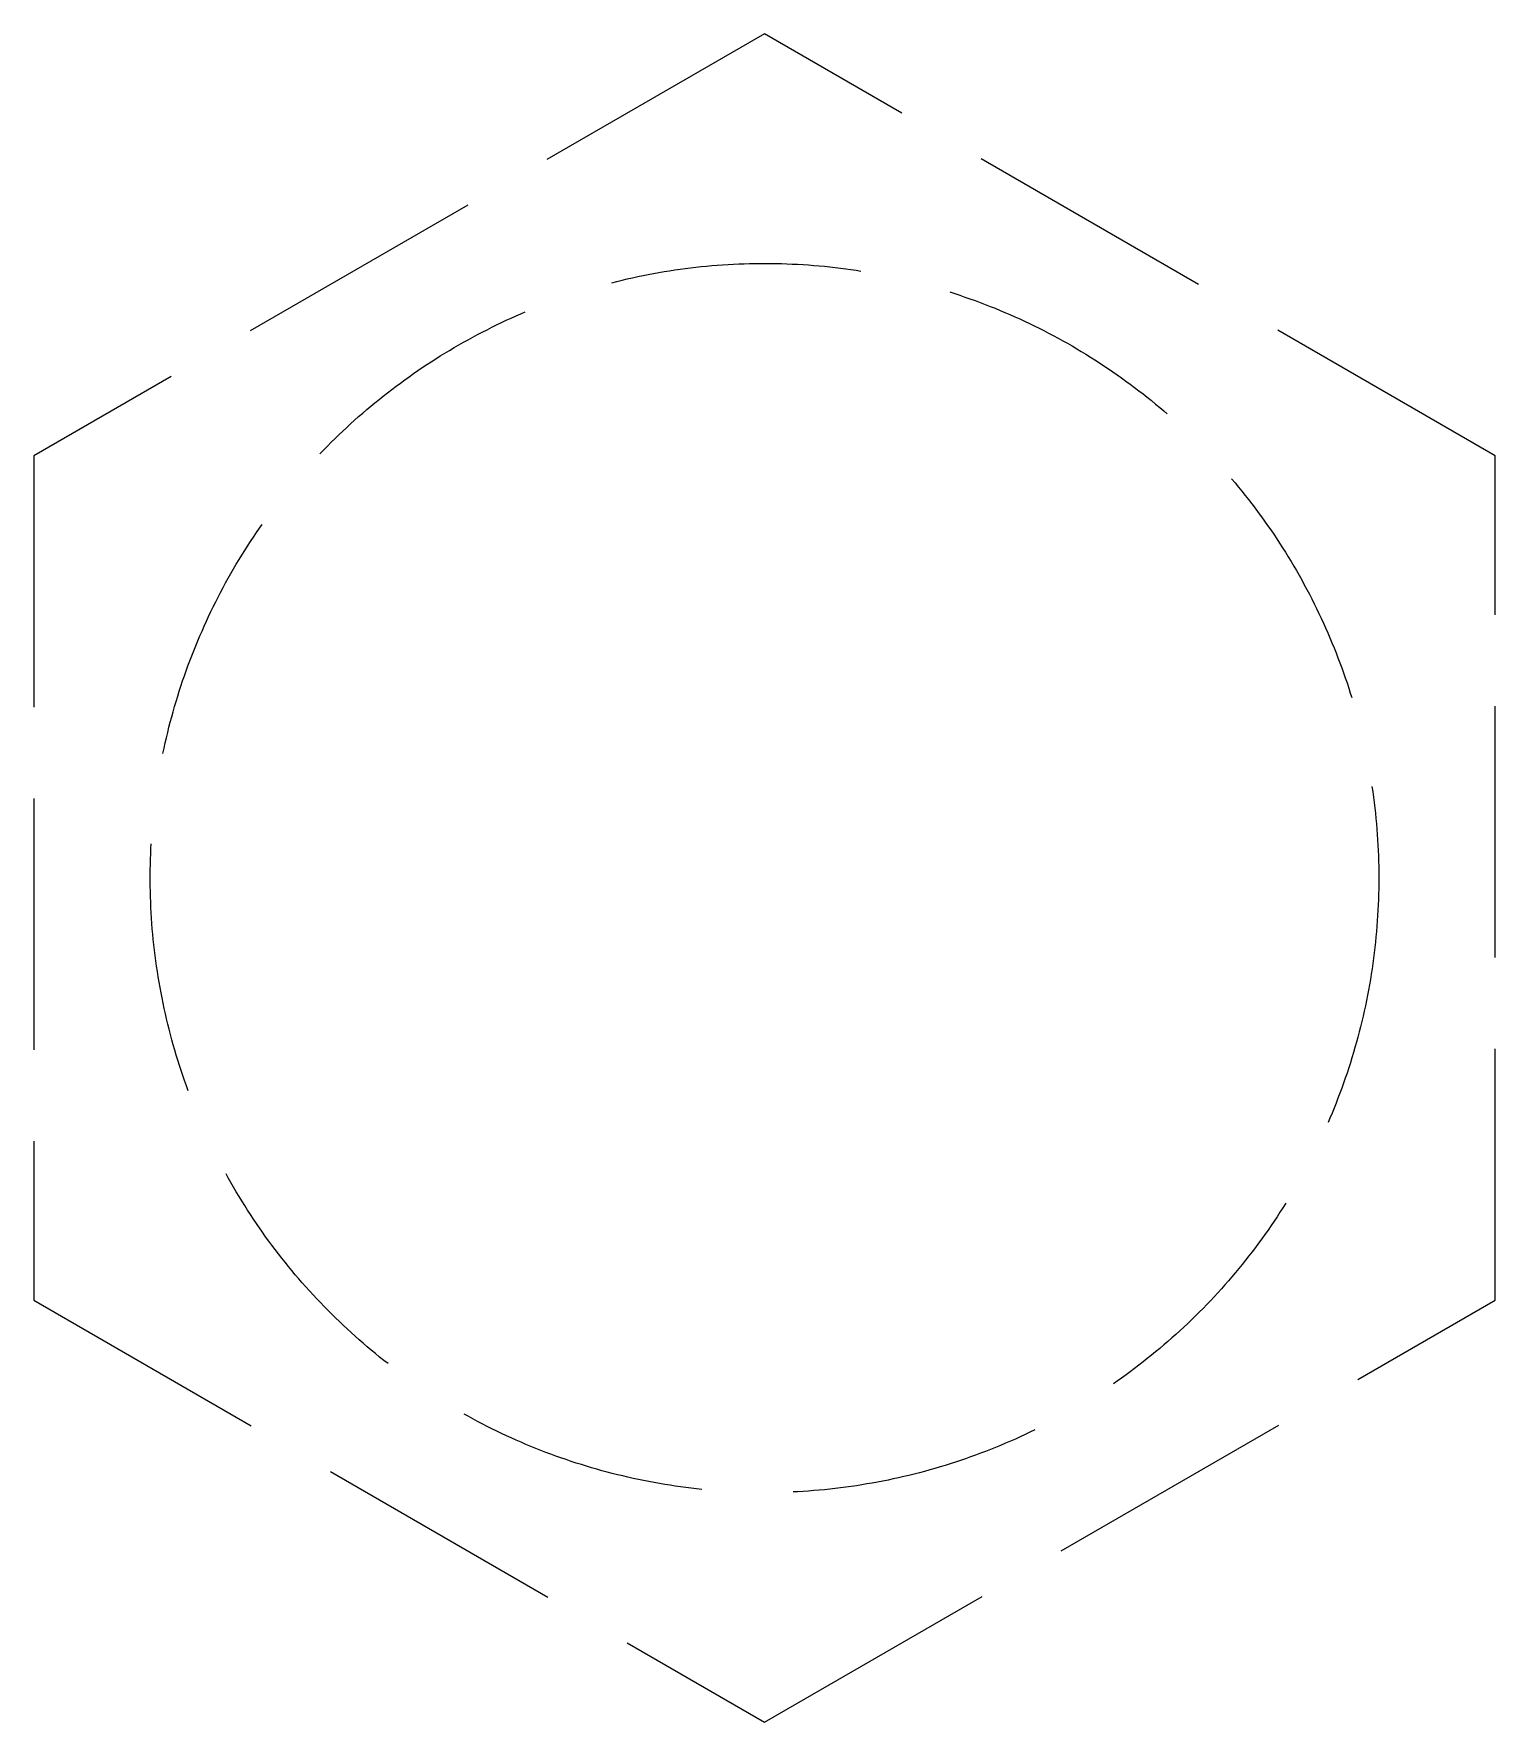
# Model space of a CAD drawing. Extents: x 24 to 486, y -395 to -55.
# Drawn here: x 246.55 to 252.95, y -234.5 to -227.1 of the extents above; entities that cross this region are included whole.
import ezdxf

# ---------------------------------------------------------------- set-up
doc = ezdxf.new("R2010")
doc.units = 0
doc.layers.add('BLACK', color=7, linetype='CONTINUOUS')

msp = doc.modelspace()

# ---------------------------------------------------------------- linework, layer by layer
at = {"layer": 'BLACK', "linetype": 'CONTINUOUS'}
for p, q in [((249.75, -227.104958), (248.797372, -227.654958)), ((250.351924, -227.452479), (249.75, -227.104958)), ((251.650962, -228.202479), (250.698334, -227.652479)), ((248.450962, -227.854958), (247.498334, -228.404958)), ((249.403286, -228.132438), (249.426578, -228.129513)), ((249.426578, -228.129513), (249.449895, -228.126793)), ((249.449895, -228.126793), (249.473234, -228.124276)), ((249.473234, -228.124276), (249.496594, -228.121962)), ((249.496594, -228.121962), (249.519974, -228.119853)), ((249.519974, -228.119853), (249.543371, -228.117948)), ((249.543371, -228.117948), (249.566784, -228.116247)), ((249.566784, -228.116247), (249.590211, -228.11475)), ((249.590211, -228.11475), (249.61365, -228.113458)), ((249.61365, -228.113458), (249.637099, -228.11237)), ((249.637099, -228.11237), (249.660557, -228.111487)), ((249.660557, -228.111487), (249.684022, -228.110809)), ((249.684022, -228.110809), (249.707492, -228.110336)), ((249.707492, -228.110336), (249.730965, -228.110067)), ((249.730965, -228.110067), (249.754439, -228.110004)), ((249.754439, -228.110004), (249.777913, -228.110145)), ((249.777913, -228.110145), (249.801386, -228.110491)), ((249.801386, -228.110491), (249.824854, -228.111042)), ((249.824854, -228.111042), (249.848316, -228.111797)), ((249.848316, -228.111797), (249.871771, -228.112758)), ((249.871771, -228.112758), (249.895217, -228.113923)), ((249.895217, -228.113923), (249.918651, -228.115292)), ((249.918651, -228.115292), (249.942073, -228.116866)), ((249.942073, -228.116866), (249.96548, -228.118644)), ((249.96548, -228.118644), (249.988871, -228.120627)), ((249.988871, -228.120627), (250.012244, -228.122813)), ((250.012244, -228.122813), (250.035596, -228.125204)), ((250.035596, -228.125204), (250.058927, -228.127798)), ((250.058927, -228.127798), (250.082234, -228.130596)), ((250.082234, -228.130596), (250.105516, -228.133596)), ((249.080777, -228.194575), (249.103538, -228.188834)), ((249.103538, -228.188834), (249.126349, -228.183292)), ((249.126349, -228.183292), (249.149208, -228.177949)), ((249.149208, -228.177949), (249.172112, -228.172806)), ((249.172112, -228.172806), (249.195061, -228.167864)), ((249.195061, -228.167864), (249.218051, -228.163121)), ((249.218051, -228.163121), (249.241082, -228.158579)), ((249.241082, -228.158579), (249.264152, -228.154239)), ((249.264152, -228.154239), (249.287259, -228.1501)), ((249.287259, -228.1501), (249.310401, -228.146163)), ((249.310401, -228.146163), (249.333577, -228.142428)), ((249.333577, -228.142428), (249.356784, -228.138895)), ((249.356784, -228.138895), (249.380021, -228.135565)), ((249.380021, -228.135565), (249.403286, -228.132438)), ((250.105516, -228.133596), (250.128771, -228.1368)), ((250.128771, -228.1368), (250.151997, -228.140207)), ((250.151997, -228.140207), (250.171924, -228.143295)), ((250.560863, -228.235122), (250.583215, -228.242295)), ((250.583215, -228.242295), (250.605503, -228.249664)), ((250.605503, -228.249664), (250.627726, -228.257226)), ((250.627726, -228.257226), (250.649882, -228.264983)), ((250.649882, -228.264983), (250.67197, -228.272932)), ((250.67197, -228.272932), (250.693987, -228.281074)), ((248.61934, -228.359158), (248.640684, -228.349384)), ((248.640684, -228.349384), (248.662111, -228.339797)), ((248.662111, -228.339797), (248.683622, -228.330397)), ((248.683622, -228.330397), (248.702164, -228.322473)), ((250.693987, -228.281074), (250.715933, -228.289408)), ((250.715933, -228.289408), (250.737805, -228.297932)), ((250.737805, -228.297932), (250.759601, -228.306648)), ((250.759601, -228.306648), (250.781321, -228.315553)), ((250.781321, -228.315553), (250.802963, -228.324648)), ((250.802963, -228.324648), (250.824524, -228.333931)), ((250.824524, -228.333931), (250.846003, -228.343401)), ((250.846003, -228.343401), (250.867399, -228.353059)), ((250.867399, -228.353059), (250.88871, -228.362903)), ((248.472439, -228.432736), (248.493146, -228.421677)), ((248.493146, -228.421677), (248.513949, -228.4108)), ((248.513949, -228.4108), (248.534845, -228.400105)), ((248.534845, -228.400105), (248.555834, -228.389592)), ((248.555834, -228.389592), (248.576914, -228.379263)), ((248.576914, -228.379263), (248.598083, -228.369118)), ((248.598083, -228.369118), (248.61934, -228.359158)), ((250.88871, -228.362903), (250.909934, -228.372933)), ((250.909934, -228.372933), (250.931069, -228.383148)), ((250.931069, -228.383148), (250.952115, -228.393546)), ((250.952115, -228.393546), (250.973069, -228.404128)), ((250.973069, -228.404128), (250.993931, -228.414893)), ((250.993931, -228.414893), (251.014697, -228.425839)), ((251.014697, -228.425839), (251.035367, -228.436966)), ((252.95, -228.952479), (251.997372, -228.402479)), ((248.350297, -228.502843), (248.370397, -228.490715)), ((248.370397, -228.490715), (248.390601, -228.478764)), ((248.390601, -228.478764), (248.41091, -228.46699)), ((248.41091, -228.46699), (248.43132, -228.455393)), ((248.43132, -228.455393), (248.45183, -228.443975)), ((248.45183, -228.443975), (248.472439, -228.432736)), ((251.035367, -228.436966), (251.055939, -228.448272)), ((251.055939, -228.448272), (251.076412, -228.459758)), ((251.076412, -228.459758), (251.096784, -228.471422)), ((251.096784, -228.471422), (251.117053, -228.483264)), ((251.117053, -228.483264), (251.137218, -228.495282)), ((251.137218, -228.495282), (251.157277, -228.507475)), ((248.231992, -228.579246), (248.251429, -228.566083)), ((248.251429, -228.566083), (248.27098, -228.553091)), ((248.27098, -228.553091), (248.290644, -228.54027)), ((248.290644, -228.54027), (248.31042, -228.527621)), ((248.31042, -228.527621), (248.330304, -228.515145)), ((248.330304, -228.515145), (248.350297, -228.502843)), ((251.157277, -228.507475), (251.177229, -228.519843)), ((251.177229, -228.519843), (251.197073, -228.532384)), ((251.197073, -228.532384), (251.216806, -228.545099)), ((251.216806, -228.545099), (251.236428, -228.557985)), ((251.236428, -228.557985), (251.255936, -228.571041)), ((251.255936, -228.571041), (251.27533, -228.584268)), ((247.151924, -228.604958), (246.55, -228.952479)), ((248.117847, -228.661735), (248.136568, -228.647574)), ((248.136568, -228.647574), (248.155413, -228.633576)), ((248.155413, -228.633576), (248.174379, -228.619743)), ((248.174379, -228.619743), (248.193465, -228.606077)), ((248.193465, -228.606077), (248.21267, -228.592577)), ((248.21267, -228.592577), (248.231992, -228.579246)), ((251.27533, -228.584268), (251.294608, -228.597663)), ((251.294608, -228.597663), (251.313767, -228.611226)), ((251.313767, -228.611226), (251.332808, -228.624956)), ((251.332808, -228.624956), (251.351729, -228.638851)), ((251.351729, -228.638851), (251.370527, -228.652911)), ((248.02613, -228.734964), (248.044217, -228.719999)), ((248.044217, -228.719999), (248.062433, -228.705193)), ((248.062433, -228.705193), (248.080777, -228.690546)), ((248.080777, -228.690546), (248.099249, -228.67606)), ((248.099249, -228.67606), (248.117847, -228.661735)), ((251.370527, -228.652911), (251.389202, -228.667134)), ((251.389202, -228.667134), (251.407752, -228.68152)), ((251.407752, -228.68152), (251.426176, -228.696067)), ((251.426176, -228.696067), (251.444472, -228.710774)), ((251.444472, -228.710774), (251.462639, -228.725641)), ((247.937695, -228.812124), (247.955112, -228.796384)), ((247.955112, -228.796384), (247.972665, -228.780797)), ((247.972665, -228.780797), (247.990353, -228.765364)), ((247.990353, -228.765364), (248.008175, -228.750086)), ((248.008175, -228.750086), (248.02613, -228.734964)), ((251.462639, -228.725641), (251.480676, -228.740665)), ((251.480676, -228.740665), (251.498581, -228.755846)), ((251.498581, -228.755846), (251.513855, -228.769011)), ((247.869424, -228.876583), (247.88628, -228.860245)), ((247.88628, -228.860245), (247.903278, -228.844056)), ((247.903278, -228.844056), (247.920417, -228.828015)), ((247.920417, -228.828015), (247.937695, -228.812124)), ((247.803443, -228.943386), (247.819719, -228.92647)), ((247.819719, -228.92647), (247.836142, -228.909697)), ((247.836142, -228.909697), (247.85271, -228.893067)), ((247.85271, -228.893067), (247.869424, -228.876583)), ((246.55, -228.952479), (246.55, -230.052479)), ((252.95, -229.647521), (252.95, -228.952479)), ((251.795285, -229.052742), (251.810454, -229.070657)), ((251.810454, -229.070657), (251.825467, -229.088703)), ((251.825467, -229.088703), (251.840322, -229.10688)), ((251.840322, -229.10688), (251.855017, -229.125186)), ((251.855017, -229.125186), (251.869552, -229.143619)), ((251.869552, -229.143619), (251.883926, -229.162178)), ((251.883926, -229.162178), (251.898137, -229.180862)), ((251.898137, -229.180862), (251.912185, -229.19967)), ((251.912185, -229.19967), (251.926068, -229.218599)), ((251.926068, -229.218599), (251.939785, -229.237649)), ((251.939785, -229.237649), (251.953336, -229.256818)), ((247.498999, -229.327215), (247.511937, -229.307628)), ((247.511937, -229.307628), (247.525046, -229.288154)), ((247.525046, -229.288154), (247.538323, -229.268796)), ((247.538323, -229.268796), (247.549864, -229.25226)), ((251.953336, -229.256818), (251.966718, -229.276104)), ((251.966718, -229.276104), (251.979932, -229.295506)), ((251.979932, -229.295506), (251.992976, -229.315023)), ((247.448971, -229.406671), (247.461217, -229.386644)), ((247.461217, -229.386644), (247.473638, -229.366725)), ((247.473638, -229.366725), (247.486232, -229.346915)), ((247.486232, -229.346915), (247.498999, -229.327215)), ((251.992976, -229.315023), (252.00585, -229.334653)), ((252.00585, -229.334653), (252.018551, -229.354395)), ((252.018551, -229.354395), (252.03108, -229.374246)), ((252.03108, -229.374246), (252.043435, -229.394206)), ((247.413286, -229.467383), (247.425004, -229.447042)), ((247.425004, -229.447042), (247.4369, -229.426804)), ((247.4369, -229.426804), (247.448971, -229.406671)), ((252.043435, -229.394206), (252.055615, -229.414274)), ((252.055615, -229.414274), (252.06762, -229.434447)), ((252.06762, -229.434447), (252.079449, -229.454723)), ((252.079449, -229.454723), (252.091099, -229.475103)), ((247.368202, -229.549745), (247.379203, -229.529007)), ((247.379203, -229.529007), (247.390385, -229.508367)), ((247.390385, -229.508367), (247.401746, -229.487825)), ((247.401746, -229.487825), (247.413286, -229.467383)), ((252.091099, -229.475103), (252.102572, -229.495583)), ((252.102572, -229.495583), (252.113866, -229.516162)), ((252.113866, -229.516162), (252.124979, -229.536839)), ((247.33629, -229.612521), (247.346745, -229.591503)), ((247.346745, -229.591503), (247.357382, -229.570577)), ((247.357382, -229.570577), (247.368202, -229.549745)), ((252.124979, -229.536839), (252.135912, -229.557613)), ((252.135912, -229.557613), (252.146662, -229.578481)), ((252.146662, -229.578481), (252.157231, -229.599442)), ((252.157231, -229.599442), (252.167616, -229.620494)), ((247.296318, -229.697482), (247.306033, -229.676112)), ((247.306033, -229.676112), (247.315934, -229.654827)), ((247.315934, -229.654827), (247.32602, -229.63363)), ((247.32602, -229.63363), (247.33629, -229.612521)), ((252.167616, -229.620494), (252.177817, -229.641637)), ((252.177817, -229.641637), (252.187833, -229.662867)), ((252.187833, -229.662867), (252.197663, -229.684184)), ((247.268299, -229.76209), (247.27745, -229.740472)), ((247.27745, -229.740472), (247.286791, -229.718936)), ((247.286791, -229.718936), (247.296318, -229.697482)), ((252.197663, -229.684184), (252.207307, -229.705587)), ((252.207307, -229.705587), (252.216764, -229.727072)), ((252.216764, -229.727072), (252.226033, -229.748639)), ((252.226033, -229.748639), (252.235114, -229.770286)), ((247.233588, -229.849332), (247.24198, -229.827409)), ((247.24198, -229.827409), (247.250563, -229.805559)), ((247.250563, -229.805559), (247.259336, -229.783786)), ((247.259336, -229.783786), (247.268299, -229.76209)), ((252.235114, -229.770286), (252.244005, -229.792012)), ((252.244005, -229.792012), (252.252706, -229.813814)), ((252.252706, -229.813814), (252.261217, -229.835692)), ((247.209565, -229.91553), (247.21738, -229.893394)), ((247.21738, -229.893394), (247.225388, -229.871328)), ((247.225388, -229.871328), (247.233588, -229.849332)), ((252.261217, -229.835692), (252.269536, -229.857643)), ((252.269536, -229.857643), (252.277664, -229.879666)), ((252.277664, -229.879666), (252.285599, -229.901758)), ((252.285599, -229.901758), (252.293341, -229.92392)), ((247.187282, -229.982334), (247.194515, -229.960001)), ((247.194515, -229.960001), (247.201943, -229.937733)), ((247.201943, -229.937733), (247.209565, -229.91553)), ((252.293341, -229.92392), (252.300889, -229.946147)), ((252.300889, -229.946147), (252.308243, -229.96844)), ((252.308243, -229.96844), (252.315402, -229.990797)), ((247.160307, -230.072269), (247.166757, -230.049698)), ((247.166757, -230.049698), (247.173402, -230.027184)), ((247.173402, -230.027184), (247.180245, -230.004728)), ((247.180245, -230.004728), (247.187282, -229.982334)), ((252.315402, -229.990797), (252.321396, -230.01005)), ((252.95, -231.147521), (252.95, -230.047521)), ((247.142145, -230.140309), (247.148001, -230.117577)), ((247.148001, -230.117577), (247.154055, -230.094896)), ((247.154055, -230.094896), (247.160307, -230.072269)), ((247.12577, -230.208801), (247.131029, -230.185923)), ((247.131029, -230.185923), (247.136487, -230.163092)), ((247.136487, -230.163092), (247.142145, -230.140309)), ((247.115852, -230.25469), (247.120711, -230.231724)), ((247.120711, -230.231724), (247.12577, -230.208801)), ((252.410052, -230.399724), (252.413444, -230.422952)), ((246.55, -230.452479), (246.55, -231.552479)), ((252.413444, -230.422952), (252.416633, -230.446209)), ((252.416633, -230.446209), (252.419619, -230.469493)), ((252.419619, -230.469493), (252.422401, -230.492802)), ((252.422401, -230.492802), (252.42498, -230.516134)), ((252.42498, -230.516134), (252.427356, -230.539489)), ((252.427356, -230.539489), (252.429527, -230.562862)), ((252.429527, -230.562862), (252.431495, -230.586255)), ((252.431495, -230.586255), (252.433258, -230.609663)), ((252.433258, -230.609663), (252.434816, -230.633086)), ((252.434816, -230.633086), (252.436171, -230.656521)), ((247.060637, -230.741478), (247.06125, -230.718011)), ((247.06125, -230.718011), (247.062068, -230.694551)), ((247.062068, -230.694551), (247.06309, -230.671098)), ((247.06309, -230.671098), (247.064132, -230.650961)), ((252.436171, -230.656521), (252.437321, -230.679968)), ((252.437321, -230.679968), (252.438266, -230.703423)), ((252.438266, -230.703423), (252.439006, -230.726886)), ((247.060025, -230.788422), (247.060228, -230.764949)), ((247.060026, -230.811897), (247.060025, -230.788422)), ((247.060228, -230.764949), (247.060637, -230.741478)), ((252.439006, -230.726886), (252.439542, -230.750355)), ((252.439542, -230.750355), (252.439873, -230.773827)), ((252.439873, -230.773827), (252.439999, -230.797301)), ((247.060233, -230.835371), (247.060026, -230.811897)), ((247.060644, -230.858842), (247.060233, -230.835371)), ((247.06126, -230.882308), (247.060644, -230.858842)), ((252.43959, -230.846947), (252.439078, -230.870416)), ((252.439898, -230.823474), (252.43959, -230.846947)), ((252.44, -230.8), (252.439898, -230.823474)), ((252.439999, -230.797301), (252.44, -230.8)), ((247.06208, -230.905769), (247.06126, -230.882308)), ((247.063106, -230.929221), (247.06208, -230.905769)), ((247.064335, -230.952663), (247.063106, -230.929221)), ((252.43744, -230.917336), (252.436313, -230.940784)), ((252.438361, -230.89388), (252.43744, -230.917336)), ((252.439078, -230.870416), (252.438361, -230.89388)), ((247.06577, -230.976094), (247.064335, -230.952663)), ((247.067409, -230.999511), (247.06577, -230.976094)), ((247.069252, -231.022913), (247.067409, -230.999511)), ((252.431708, -231.011055), (252.429764, -231.034449)), ((252.433447, -230.987645), (252.431708, -231.011055)), ((252.434983, -230.964221), (252.433447, -230.987645)), ((252.436313, -230.940784), (252.434983, -230.964221)), ((247.071299, -231.046298), (247.069252, -231.022913)), ((247.073551, -231.069665), (247.071299, -231.046298)), ((247.076006, -231.093011), (247.073551, -231.069665)), ((252.425264, -231.081182), (252.422708, -231.104517)), ((252.427616, -231.057825), (252.425264, -231.081182)), ((252.429764, -231.034449), (252.427616, -231.057825)), ((247.078665, -231.116334), (247.076006, -231.093011)), ((247.081527, -231.139634), (247.078665, -231.116334)), ((247.084592, -231.162907), (247.081527, -231.139634)), ((252.416987, -231.151115), (252.413821, -231.174376)), ((252.419949, -231.127829), (252.416987, -231.151115)), ((252.422708, -231.104517), (252.419949, -231.127829)), ((247.087861, -231.186153), (247.084592, -231.162907)), ((247.091332, -231.20937), (247.087861, -231.186153)), ((247.095005, -231.232555), (247.091332, -231.20937)), ((247.098881, -231.255708), (247.095005, -231.232555)), ((252.406882, -231.220809), (252.403108, -231.243978)), ((252.410453, -231.197607), (252.406882, -231.220809)), ((252.413821, -231.174376), (252.410453, -231.197607)), ((247.102959, -231.278825), (247.098881, -231.255708)), ((247.107238, -231.301907), (247.102959, -231.278825)), ((247.111719, -231.32495), (247.107238, -231.301907)), ((252.394956, -231.290214), (252.390577, -231.313276)), ((252.399133, -231.267114), (252.394956, -231.290214)), ((252.403108, -231.243978), (252.399133, -231.267114)), ((247.1164, -231.347953), (247.111719, -231.32495)), ((247.121282, -231.370914), (247.1164, -231.347953)), ((247.126364, -231.393832), (247.121282, -231.370914)), ((252.376236, -231.382223), (252.371055, -231.405118)), ((252.381217, -231.359282), (252.376236, -231.382223)), ((252.385997, -231.3363), (252.381217, -231.359282)), ((252.390577, -231.313276), (252.385997, -231.3363)), ((247.131646, -231.416705), (247.126364, -231.393832)), ((247.137128, -231.43953), (247.131646, -231.416705)), ((247.142808, -231.462307), (247.137128, -231.43953)), ((252.360096, -231.45077), (252.354317, -231.473522)), ((252.365675, -231.427968), (252.360096, -231.45077)), ((252.371055, -231.405118), (252.365675, -231.427968)), ((247.148687, -231.485034), (247.142808, -231.462307)), ((247.154764, -231.507708), (247.148687, -231.485034)), ((247.161039, -231.530329), (247.154764, -231.507708)), ((247.167511, -231.552893), (247.161039, -231.530329)), ((252.342166, -231.518871), (252.335794, -231.541464)), ((252.34834, -231.496223), (252.342166, -231.518871)), ((252.354317, -231.473522), (252.34834, -231.496223)), ((247.174179, -231.575401), (247.167511, -231.552893)), ((247.181044, -231.597849), (247.174179, -231.575401)), ((247.188104, -231.620237), (247.181044, -231.597849)), ((252.32246, -231.58648), (252.315499, -231.608899)), ((252.329225, -231.564001), (252.32246, -231.58648)), ((252.335794, -231.541464), (252.329225, -231.564001)), ((252.95, -232.647521), (252.95, -231.547521)), ((247.195359, -231.642562), (247.188104, -231.620237)), ((247.202809, -231.664823), (247.195359, -231.642562)), ((247.210453, -231.687019), (247.202809, -231.664823)), ((252.293445, -231.675778), (252.285706, -231.69794)), ((252.300991, -231.65355), (252.293445, -231.675778)), ((252.308342, -231.631256), (252.300991, -231.65355)), ((252.315499, -231.608899), (252.308342, -231.631256)), ((247.218291, -231.709146), (247.210453, -231.687019)), ((247.226321, -231.731205), (247.218291, -231.709146)), ((252.269648, -231.742058), (252.261331, -231.76401)), ((252.277773, -231.720034), (252.269648, -231.742058)), ((252.285706, -231.69794), (252.277773, -231.720034)), ((252.244125, -231.807692), (252.235236, -231.829418)), ((252.252823, -231.785888), (252.244125, -231.807692)), ((252.261331, -231.76401), (252.252823, -231.785888)), ((252.226158, -231.851067), (252.21821, -231.869599)), ((252.235236, -231.829418), (252.226158, -231.851067)), ((246.55, -231.952479), (246.55, -232.647521)), ((247.401902, -232.112454), (247.39213, -232.094816)), ((247.413445, -232.132895), (247.401902, -232.112454)), ((247.425165, -232.153234), (247.413445, -232.132895)), ((247.437063, -232.17347), (247.425165, -232.153234)), ((247.449136, -232.193602), (247.437063, -232.17347)), ((247.461385, -232.213627), (247.449136, -232.193602)), ((247.473808, -232.233545), (247.461385, -232.213627)), ((247.486405, -232.253354), (247.473808, -232.233545)), ((247.499174, -232.273052), (247.486405, -232.253354)), ((252.007319, -232.263083), (251.994465, -232.282726)), ((252.020001, -232.243329), (252.007319, -232.263083)), ((252.032509, -232.223464), (252.020001, -232.243329)), ((247.512114, -232.292638), (247.499174, -232.273052)), ((247.525225, -232.31211), (247.512114, -232.292638)), ((247.538505, -232.331467), (247.525225, -232.31211)), ((247.551954, -232.350707), (247.538505, -232.331467)), ((251.954883, -232.340971), (251.941352, -232.360153)), ((251.968246, -232.321671), (251.954883, -232.340971)), ((251.981441, -232.302256), (251.968246, -232.321671)), ((251.994465, -232.282726), (251.981441, -232.302256)), ((247.56557, -232.36983), (247.551954, -232.350707)), ((247.579352, -232.388832), (247.56557, -232.36983)), ((247.5933, -232.407714), (247.579352, -232.388832)), ((247.607412, -232.426473), (247.5933, -232.407714)), ((251.899761, -232.416981), (251.885568, -232.43568)), ((251.913789, -232.39816), (251.899761, -232.416981)), ((251.927653, -232.379217), (251.913789, -232.39816)), ((251.941352, -232.360153), (251.927653, -232.379217)), ((247.621687, -232.445109), (247.607412, -232.426473)), ((247.636124, -232.463619), (247.621687, -232.445109)), ((247.650722, -232.482002), (247.636124, -232.463619)), ((247.66548, -232.500258), (247.650722, -232.482002)), ((251.842019, -232.491022), (251.827183, -232.509214)), ((251.856696, -232.472702), (251.842019, -232.491022)), ((251.871213, -232.454254), (251.856696, -232.472702)), ((251.885568, -232.43568), (251.871213, -232.454254)), ((247.680397, -232.518384), (247.66548, -232.500258)), ((247.695471, -232.536379), (247.680397, -232.518384)), ((247.710702, -232.554242), (247.695471, -232.536379)), ((247.726088, -232.571971), (247.710702, -232.554242)), ((251.781729, -232.563002), (251.766267, -232.580665)), ((251.797037, -232.545205), (251.781729, -232.563002)), ((251.812188, -232.527275), (251.797037, -232.545205)), ((251.827183, -232.509214), (251.812188, -232.527275)), ((247.741628, -232.589565), (247.726088, -232.571971)), ((247.757321, -232.607023), (247.741628, -232.589565)), ((247.773166, -232.624343), (247.757321, -232.607023)), ((247.789162, -232.641525), (247.773166, -232.624343)), ((251.718963, -232.632835), (251.702894, -232.649947)), ((251.734883, -232.615583), (251.718963, -232.632835)), ((251.750651, -232.598192), (251.734883, -232.615583)), ((251.766267, -232.580665), (251.750651, -232.598192)), ((246.55, -232.647521), (247.502628, -233.197521)), ((247.805307, -232.658566), (247.789162, -232.641525)), ((247.8216, -232.675466), (247.805307, -232.658566)), ((247.838039, -232.692223), (247.8216, -232.675466)), ((247.854625, -232.708835), (247.838039, -232.692223)), ((247.871354, -232.725303), (247.854625, -232.708835)), ((251.653799, -232.700434), (251.637142, -232.716975)), ((251.670311, -232.683748), (251.653799, -232.700434)), ((251.686676, -232.666919), (251.670311, -232.683748)), ((251.702894, -232.649947), (251.686676, -232.666919)), ((252.348076, -232.995042), (252.95, -232.647521)), ((247.888227, -232.741623), (247.871354, -232.725303)), ((247.905242, -232.757796), (247.888227, -232.741623)), ((247.922397, -232.77382), (247.905242, -232.757796)), ((247.939691, -232.789694), (247.922397, -232.77382)), ((251.569091, -232.781668), (251.551729, -232.797467)), ((251.586315, -232.765718), (251.569091, -232.781668)), ((251.603399, -232.749618), (251.586315, -232.765718)), ((251.620342, -232.73337), (251.603399, -232.749618)), ((251.637142, -232.716975), (251.620342, -232.73337)), ((247.957123, -232.805416), (247.939691, -232.789694)), ((247.974692, -232.820985), (247.957123, -232.805416)), ((247.992395, -232.8364), (247.974692, -232.820985)), ((248.010233, -232.85166), (247.992395, -232.8364)), ((248.028203, -232.866764), (248.010233, -232.85166)), ((251.480921, -232.859129), (251.462886, -232.874156)), ((251.498824, -232.843946), (251.480921, -232.859129)), ((251.516594, -232.828607), (251.498824, -232.843946)), ((251.534229, -232.813113), (251.516594, -232.828607)), ((251.551729, -232.797467), (251.534229, -232.813113)), ((248.046304, -232.881711), (248.028203, -232.866764)), ((248.064535, -232.896499), (248.046304, -232.881711)), ((248.082895, -232.911128), (248.064535, -232.896499)), ((248.101381, -232.925595), (248.082895, -232.911128)), ((251.389455, -232.932671), (251.370782, -232.946897)), ((251.408004, -232.918283), (251.389455, -232.932671)), ((251.426426, -232.903734), (251.408004, -232.918283)), ((251.44472, -232.889024), (251.426426, -232.903734)), ((251.462886, -232.874156), (251.44472, -232.889024)), ((251.294869, -233.002153), (251.278318, -233.013672)), ((251.314027, -232.988588), (251.294869, -233.002153)), ((251.333067, -232.974856), (251.314027, -232.988588)), ((251.351985, -232.960959), (251.333067, -232.974856)), ((251.370782, -232.946897), (251.351985, -232.960959)), ((248.45211, -233.156179), (248.434484, -233.146384)), ((248.472721, -233.167416), (248.45211, -233.156179)), ((248.493429, -233.178472), (248.472721, -233.167416)), ((248.514232, -233.189347), (248.493429, -233.178472)), ((248.53513, -233.20004), (248.514232, -233.189347)), ((248.55612, -233.21055), (248.53513, -233.20004)), ((248.577202, -233.220877), (248.55612, -233.21055)), ((248.598372, -233.231019), (248.577202, -233.220877)), ((248.61963, -233.240976), (248.598372, -233.231019)), ((250.912368, -233.225902), (250.891154, -233.235953)), ((250.933494, -233.215666), (250.912368, -233.225902)), ((251.049038, -233.745042), (252.001666, -233.195042)), ((248.640975, -233.250747), (248.61963, -233.240976)), ((248.662403, -233.260332), (248.640975, -233.250747)), ((248.683915, -233.269729), (248.662403, -233.260332)), ((248.705508, -233.278938), (248.683915, -233.269729)), ((248.72718, -233.287959), (248.705508, -233.278938)), ((248.74893, -233.29679), (248.72718, -233.287959)), ((248.770757, -233.305431), (248.74893, -233.29679)), ((250.740314, -233.301075), (250.718451, -233.309622)), ((250.762102, -233.292338), (250.740314, -233.301075)), ((250.783813, -233.283411), (250.762102, -233.292338)), ((250.805446, -233.274295), (250.783813, -233.283411)), ((250.826997, -233.26499), (250.805446, -233.274295)), ((250.848467, -233.255498), (250.826997, -233.26499)), ((250.869853, -233.245819), (250.848467, -233.255498)), ((250.891154, -233.235953), (250.869853, -233.245819)), ((248.792658, -233.313881), (248.770757, -233.305431)), ((248.814632, -233.322139), (248.792658, -233.313881)), ((248.836677, -233.330206), (248.814632, -233.322139)), ((248.858792, -233.338079), (248.836677, -233.330206)), ((248.880974, -233.34576), (248.858792, -233.338079)), ((248.903223, -233.353247), (248.880974, -233.34576)), ((248.925536, -233.360539), (248.903223, -233.353247)), ((248.947912, -233.367636), (248.925536, -233.360539)), ((248.970349, -233.374538), (248.947912, -233.367636)), ((248.992846, -233.381243), (248.970349, -233.374538)), ((250.518563, -233.377869), (250.496038, -233.384478)), ((250.54103, -233.371064), (250.518563, -233.377869)), ((250.563436, -233.364064), (250.54103, -233.371064)), ((250.58578, -233.356867), (250.563436, -233.364064)), ((250.608061, -233.349477), (250.58578, -233.356867)), ((250.630277, -233.341892), (250.608061, -233.349477)), ((250.652425, -233.334113), (250.630277, -233.341892)), ((250.674505, -233.326142), (250.652425, -233.334113)), ((250.696514, -233.317978), (250.674505, -233.326142)), ((250.718451, -233.309622), (250.696514, -233.317978)), ((247.849038, -233.397521), (248.801666, -233.947521)), ((249.0154, -233.387752), (248.992846, -233.381243)), ((249.03801, -233.394064), (249.0154, -233.387752)), ((249.060674, -233.400179), (249.03801, -233.394064)), ((249.083391, -233.406095), (249.060674, -233.400179)), ((249.106159, -233.411813), (249.083391, -233.406095)), ((249.128975, -233.417332), (249.106159, -233.411813)), ((249.151839, -233.422652), (249.128975, -233.417332)), ((249.174749, -233.427772), (249.151839, -233.422652)), ((249.197702, -233.432692), (249.174749, -233.427772)), ((249.220697, -233.437411), (249.197702, -233.432692)), ((249.243733, -233.44193), (249.220697, -233.437411)), ((249.266807, -233.446247), (249.243733, -233.44193)), ((249.289918, -233.450363), (249.266807, -233.446247)), ((249.313064, -233.454277), (249.289918, -233.450363)), ((250.198671, -233.452319), (250.175508, -233.456133)), ((250.221799, -233.448302), (250.198671, -233.452319)), ((250.244892, -233.444084), (250.221799, -233.448302)), ((250.267947, -233.439665), (250.244892, -233.444084)), ((250.290962, -233.435045), (250.267947, -233.439665)), ((250.313936, -233.430224), (250.290962, -233.435045)), ((250.336868, -233.425202), (250.313936, -233.430224)), ((250.359754, -233.419981), (250.336868, -233.425202)), ((250.382594, -233.41456), (250.359754, -233.419981)), ((250.405386, -233.40894), (250.382594, -233.41456)), ((250.428128, -233.403122), (250.405386, -233.40894)), ((250.450819, -233.397105), (250.428128, -233.403122)), ((250.473456, -233.39089), (250.450819, -233.397105)), ((250.496038, -233.384478), (250.473456, -233.39089)), ((249.336243, -233.457989), (249.313064, -233.454277)), ((249.359454, -233.461498), (249.336243, -233.457989)), ((249.382694, -233.464805), (249.359454, -233.461498)), ((249.405963, -233.467909), (249.382694, -233.464805)), ((249.429258, -233.47081), (249.405963, -233.467909)), ((249.452577, -233.473507), (249.429258, -233.47081)), ((249.475919, -233.476001), (249.452577, -233.473507)), ((249.895536, -233.48606), (249.875397, -233.487076)), ((249.91897, -233.484688), (249.895536, -233.48606)), ((249.942392, -233.483111), (249.91897, -233.484688)), ((249.965799, -233.48133), (249.942392, -233.483111)), ((249.989189, -233.479345), (249.965799, -233.48133)), ((250.012562, -233.477155), (249.989189, -233.479345)), ((250.035914, -233.474762), (250.012562, -233.477155)), ((250.059244, -233.472165), (250.035914, -233.474762)), ((250.082551, -233.469365), (250.059244, -233.472165)), ((250.105833, -233.466361), (250.082551, -233.469365)), ((250.129088, -233.463155), (250.105833, -233.466361)), ((250.152313, -233.459745), (250.129088, -233.463155)), ((250.175508, -233.456133), (250.152313, -233.459745)), ((249.75, -234.495042), (250.702628, -233.945042)), ((249.148076, -234.147521), (249.75, -234.495042))]:
    msp.add_line(p, q, dxfattribs=at)

doc.saveas('drawing.dxf')
